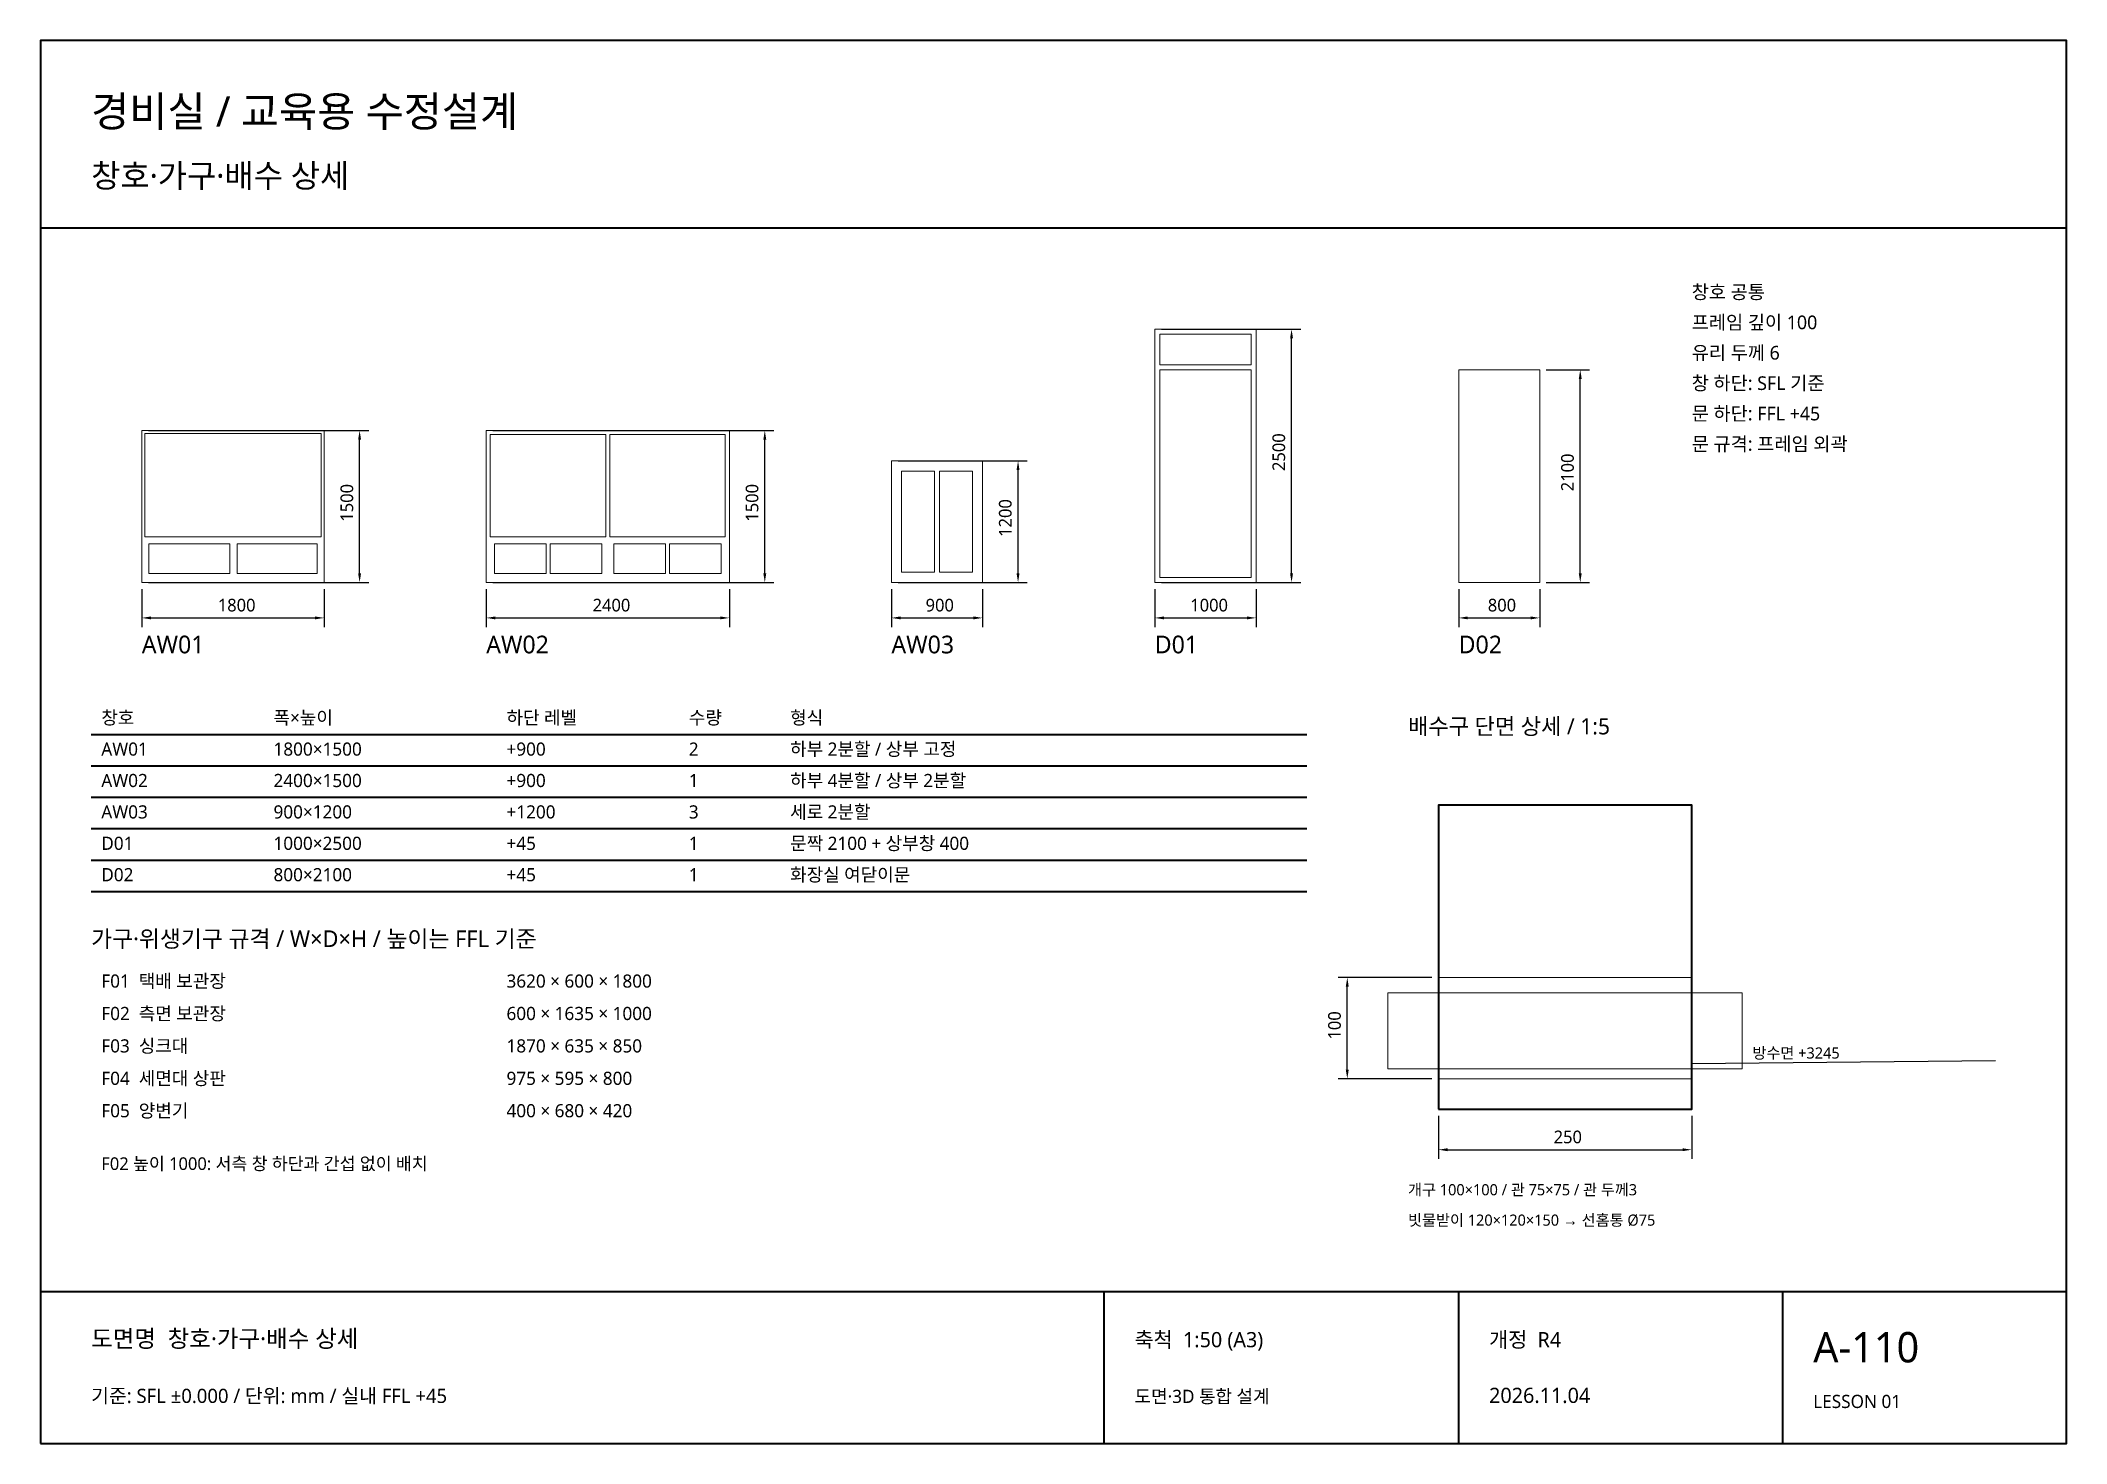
# Model space of a CAD drawing. Header units: millimetres. Extents: x 500 to 20500, y 500 to 14350.
import ezdxf

# ---------------------------------------------------------------- set-up
doc = ezdxf.new("R2010")
doc.units = ezdxf.units.MM
for name, color, linetype, lineweight in [('A-DETAIL', 7, 'Continuous', 13), ('A-FRAME', 4, 'Continuous', 18), ('A-ROOF', 7, 'Continuous', 25), ('A-WALL', 7, 'Continuous', 35), ('BORDER', 7, 'Continuous', 35), ('DIM', 8, 'Continuous', 13), ('TEXT', 7, 'Continuous', 18)]:
    doc.layers.add(name, color=color, linetype=linetype, lineweight=lineweight)
doc.styles.add('KOREAN', font='malgun.ttf')
doc.dimstyles.get("Standard").update_dxf_attribs({"dimtxt": 2.5, "dimasz": 2.5, "dimexe": 1.25, "dimexo": 0.625, "dimtad": 1, "dimcen": 2.5, "dimazin": 3, "dimtfac": 1, "dimtmove": 0, "dimatfit": 3})

# ---------------------------------------------------------------- blocks, each defined once
blk = doc.blocks.new('_CLOSEDFILLED')
at = {"color": 0, "linetype": 'BYBLOCK'}
blk.add_solid([(-1, 0.16), (0, 0), (-1, -0.16)], dxfattribs=at)
blk = doc.blocks.new('*D1')
at = {"color": 8}
for p, q in [((1500, 8935), (1500, 8560)), ((3300, 8935), (3300, 8560)), ((1590, 8650), (3210, 8650))]:
    blk.add_line(p, q, dxfattribs=at)
at = {"layer": 'Defpoints'}
for p in [(1500, 9000), (3300, 9000), (1500, 8650)]:
    blk.add_point(p, dxfattribs=at)
at = {"layer": 'DIM', "color": 8, "xscale": 90, "yscale": 90, "rotation": 180}
blk.add_blockref('_CLOSEDFILLED', (1500, 8650), dxfattribs=at)
at = {"layer": 'DIM', "color": 8, "xscale": 90, "yscale": 90}
blk.add_blockref('_CLOSEDFILLED', (3300, 8650), dxfattribs=at)
at = {"layer": 'DIM', "style": 'KOREAN'}
blk.add_text('1800', height=125, dxfattribs=at).set_placement((2250, 8713.75))
blk = doc.blocks.new('*D2')
at = {"color": 8}
for p, q in [((1565, 10500), (3740, 10500)), ((3650, 9090), (3650, 10410)), ((1565, 9000), (3740, 9000))]:
    blk.add_line(p, q, dxfattribs=at)
at = {"layer": 'Defpoints'}
for p in [(1500, 10500), (1500, 9000), (3650, 9000)]:
    blk.add_point(p, dxfattribs=at)
at = {"layer": 'DIM', "color": 8, "xscale": 90, "yscale": 90}
for p, rotation in [((3650, 10500), 90), ((3650, 9000), 270)]:
    blk.add_blockref('_CLOSEDFILLED', p, dxfattribs=dict(at, rotation=rotation))
at = {"layer": 'DIM', "style": 'KOREAN'}
blk.add_text('1500', height=125, rotation=90, dxfattribs=at).set_placement((3586.25, 9600))
blk = doc.blocks.new('*D3')
at = {"color": 8}
for p, q in [((4900, 8935), (4900, 8560)), ((7300, 8935), (7300, 8560)), ((4990, 8650), (7210, 8650))]:
    blk.add_line(p, q, dxfattribs=at)
at = {"layer": 'Defpoints'}
for p in [(4900, 9000), (7300, 9000), (4900, 8650)]:
    blk.add_point(p, dxfattribs=at)
at = {"layer": 'DIM', "color": 8, "xscale": 90, "yscale": 90, "rotation": 180}
blk.add_blockref('_CLOSEDFILLED', (4900, 8650), dxfattribs=at)
at = {"layer": 'DIM', "color": 8, "xscale": 90, "yscale": 90}
blk.add_blockref('_CLOSEDFILLED', (7300, 8650), dxfattribs=at)
at = {"layer": 'DIM', "style": 'KOREAN'}
blk.add_text('2400', height=125, dxfattribs=at).set_placement((5950, 8713.75))
blk = doc.blocks.new('*D4')
at = {"color": 8}
for p, q in [((4965, 10500), (7740, 10500)), ((7650, 9090), (7650, 10410)), ((4965, 9000), (7740, 9000))]:
    blk.add_line(p, q, dxfattribs=at)
at = {"layer": 'Defpoints'}
for p in [(4900, 10500), (4900, 9000), (7650, 9000)]:
    blk.add_point(p, dxfattribs=at)
at = {"layer": 'DIM', "color": 8, "xscale": 90, "yscale": 90}
for p, rotation in [((7650, 10500), 90), ((7650, 9000), 270)]:
    blk.add_blockref('_CLOSEDFILLED', p, dxfattribs=dict(at, rotation=rotation))
at = {"layer": 'DIM', "style": 'KOREAN'}
blk.add_text('1500', height=125, rotation=90, dxfattribs=at).set_placement((7586.25, 9600))
blk = doc.blocks.new('*D5')
at = {"color": 8}
for p, q in [((8900, 8935), (8900, 8560)), ((9800, 8935), (9800, 8560)), ((8990, 8650), (9710, 8650))]:
    blk.add_line(p, q, dxfattribs=at)
at = {"layer": 'Defpoints'}
for p in [(8900, 9000), (9800, 9000), (8900, 8650)]:
    blk.add_point(p, dxfattribs=at)
at = {"layer": 'DIM', "color": 8, "xscale": 90, "yscale": 90, "rotation": 180}
blk.add_blockref('_CLOSEDFILLED', (8900, 8650), dxfattribs=at)
at = {"layer": 'DIM', "color": 8, "xscale": 90, "yscale": 90}
blk.add_blockref('_CLOSEDFILLED', (9800, 8650), dxfattribs=at)
at = {"layer": 'DIM', "style": 'KOREAN'}
blk.add_text('900', height=125, dxfattribs=at).set_placement((9237.5, 8713.75))
blk = doc.blocks.new('*D6')
at = {"color": 8}
for p, q in [((8965, 10200), (10240, 10200)), ((10150, 9090), (10150, 10110)), ((8965, 9000), (10240, 9000))]:
    blk.add_line(p, q, dxfattribs=at)
at = {"layer": 'Defpoints'}
for p in [(8900, 10200), (8900, 9000), (10150, 9000)]:
    blk.add_point(p, dxfattribs=at)
at = {"layer": 'DIM', "color": 8, "xscale": 90, "yscale": 90}
for p, rotation in [((10150, 10200), 90), ((10150, 9000), 270)]:
    blk.add_blockref('_CLOSEDFILLED', p, dxfattribs=dict(at, rotation=rotation))
at = {"layer": 'DIM', "style": 'KOREAN'}
blk.add_text('1200', height=125, rotation=90, dxfattribs=at).set_placement((10086.25, 9450))
blk = doc.blocks.new('*D7')
at = {"color": 8}
for p, q in [((11500, 8935), (11500, 8560)), ((12500, 8935), (12500, 8560)), ((11590, 8650), (12410, 8650))]:
    blk.add_line(p, q, dxfattribs=at)
at = {"layer": 'Defpoints'}
for p in [(11500, 9000), (12500, 9000), (11500, 8650)]:
    blk.add_point(p, dxfattribs=at)
at = {"layer": 'DIM', "color": 8, "xscale": 90, "yscale": 90, "rotation": 180}
blk.add_blockref('_CLOSEDFILLED', (11500, 8650), dxfattribs=at)
at = {"layer": 'DIM', "color": 8, "xscale": 90, "yscale": 90}
blk.add_blockref('_CLOSEDFILLED', (12500, 8650), dxfattribs=at)
at = {"layer": 'DIM', "style": 'KOREAN'}
blk.add_text('1000', height=125, dxfattribs=at).set_placement((11850, 8713.75))
blk = doc.blocks.new('*D8')
at = {"color": 8}
for p, q in [((11565, 11500), (12940, 11500)), ((12850, 9090), (12850, 11410)), ((11565, 9000), (12940, 9000))]:
    blk.add_line(p, q, dxfattribs=at)
at = {"layer": 'Defpoints'}
for p in [(11500, 11500), (11500, 9000), (12850, 9000)]:
    blk.add_point(p, dxfattribs=at)
at = {"layer": 'DIM', "color": 8, "xscale": 90, "yscale": 90}
for p, rotation in [((12850, 11500), 90), ((12850, 9000), 270)]:
    blk.add_blockref('_CLOSEDFILLED', p, dxfattribs=dict(at, rotation=rotation))
at = {"layer": 'DIM', "style": 'KOREAN'}
blk.add_text('2500', height=125, rotation=90, dxfattribs=at).set_placement((12786.25, 10100))
blk = doc.blocks.new('*D9')
at = {"color": 8}
for p, q in [((14500, 8935), (14500, 8560)), ((15300, 8935), (15300, 8560)), ((14590, 8650), (15210, 8650))]:
    blk.add_line(p, q, dxfattribs=at)
at = {"layer": 'Defpoints'}
for p in [(14500, 9000), (15300, 9000), (14500, 8650)]:
    blk.add_point(p, dxfattribs=at)
at = {"layer": 'DIM', "color": 8, "xscale": 90, "yscale": 90, "rotation": 180}
blk.add_blockref('_CLOSEDFILLED', (14500, 8650), dxfattribs=at)
at = {"layer": 'DIM', "color": 8, "xscale": 90, "yscale": 90}
blk.add_blockref('_CLOSEDFILLED', (15300, 8650), dxfattribs=at)
at = {"layer": 'DIM', "style": 'KOREAN'}
blk.add_text('800', height=125, dxfattribs=at).set_placement((14787.5, 8713.75))
blk = doc.blocks.new('*D10')
at = {"color": 8}
for p, q in [((15365, 11100), (15790, 11100)), ((15700, 9090), (15700, 11010)), ((15365, 9000), (15790, 9000))]:
    blk.add_line(p, q, dxfattribs=at)
at = {"layer": 'Defpoints'}
for p in [(15300, 11100), (15300, 9000), (15700, 9000)]:
    blk.add_point(p, dxfattribs=at)
at = {"layer": 'DIM', "color": 8, "xscale": 90, "yscale": 90}
for p, rotation in [((15700, 11100), 90), ((15700, 9000), 270)]:
    blk.add_blockref('_CLOSEDFILLED', p, dxfattribs=dict(at, rotation=rotation))
at = {"layer": 'DIM', "style": 'KOREAN'}
blk.add_text('2100', height=125, rotation=90, dxfattribs=at).set_placement((15636.25, 9900))
blk = doc.blocks.new('*D11')
at = {"color": 8}
for p, q in [((14235, 5100), (13310, 5100)), ((13400, 4190), (13400, 5010)), ((14235, 4100), (13310, 4100))]:
    blk.add_line(p, q, dxfattribs=at)
at = {"layer": 'Defpoints'}
for p in [(14300, 5100), (13400, 4100), (14300, 4100)]:
    blk.add_point(p, dxfattribs=at)
at = {"layer": 'DIM', "color": 8, "xscale": 90, "yscale": 90}
for p, rotation in [((13400, 5100), 90), ((13400, 4100), 270)]:
    blk.add_blockref('_CLOSEDFILLED', p, dxfattribs=dict(at, rotation=rotation))
at = {"layer": 'DIM', "style": 'KOREAN'}
blk.add_text('100', height=125, rotation=90, dxfattribs=at).set_placement((13336.25, 4487.5))
blk = doc.blocks.new('*D12')
at = {"color": 8}
for p, q in [((14300, 3735), (14300, 3310)), ((16800, 3735), (16800, 3310)), ((14390, 3400), (16710, 3400))]:
    blk.add_line(p, q, dxfattribs=at)
at = {"layer": 'Defpoints'}
for p in [(14300, 3800), (16800, 3800), (14300, 3400)]:
    blk.add_point(p, dxfattribs=at)
at = {"layer": 'DIM', "color": 8, "xscale": 90, "yscale": 90, "rotation": 180}
blk.add_blockref('_CLOSEDFILLED', (14300, 3400), dxfattribs=at)
at = {"layer": 'DIM', "color": 8, "xscale": 90, "yscale": 90}
blk.add_blockref('_CLOSEDFILLED', (16800, 3400), dxfattribs=at)
at = {"layer": 'DIM', "style": 'KOREAN'}
blk.add_text('250', height=125, dxfattribs=at).set_placement((15437.5, 3463.75))

msp = doc.modelspace()

# ---------------------------------------------------------------- linework, layer by layer
at = {"layer": 'A-DETAIL'}
msp.add_lwpolyline([(14300, 4100), (16800, 4100), (16800, 5100), (14300, 5100)], close=True, dxfattribs=at)
at = {"layer": 'A-FRAME'}
for points in [[(11500, 9000), (12500, 9000), (12500, 11500), (11500, 11500)], [(11550, 11450), (12450, 11450), (12450, 11150), (11550, 11150)], [(11550, 11100), (12450, 11100), (12450, 9050), (11550, 9050)], [(14500, 9000), (15300, 9000), (15300, 11100), (14500, 11100)], [(1500, 9000), (3300, 9000), (3300, 10500), (1500, 10500)], [(1530, 10470), (3270, 10470), (3270, 9450), (1530, 9450)], [(4900, 9000), (7300, 9000), (7300, 10500), (4900, 10500)], [(4940, 10460), (6080.099, 10460), (6080.099, 9450), (4940, 9450)], [(6120.099, 10460), (7260, 10460), (7260, 9450), (6120.099, 9450)], [(8900, 9000), (9800, 9000), (9800, 10200), (8900, 10200)], [(9000, 10100), (9325, 10100), (9325, 9100), (9000, 9100)], [(9375, 10100), (9700, 10100), (9700, 9100), (9375, 9100)], [(1570, 9380), (2370, 9380), (2370, 9090), (1570, 9090)], [(2440, 9380), (3230, 9380), (3230, 9090), (2440, 9090)], [(4980, 9380), (5490.05, 9380), (5490.05, 9090), (4980, 9090)], [(5530.05, 9380), (6040.099, 9380), (6040.099, 9090), (5530.05, 9090)], [(6160.099, 9380), (6670.149, 9380), (6670.149, 9090), (6160.099, 9090)], [(6710.149, 9380), (7220.198, 9380), (7220.198, 9090), (6710.149, 9090)], [(13800, 4200), (17300, 4200), (17300, 4950), (13800, 4950)]]:
    msp.add_lwpolyline(points, close=True, dxfattribs=at)
at = {"layer": 'A-ROOF'}
msp.add_line((16800, 4250), (19800, 4280), dxfattribs=at)
at = {"layer": 'A-WALL'}
msp.add_lwpolyline([(14300, 3800), (16800, 3800), (16800, 6800), (14300, 6800)], close=True, dxfattribs=at)
at = {"layer": 'BORDER'}
for p, q in [((500, 12500), (20500, 12500)), ((1000, 7500), (13000, 7500)), ((1000, 7190), (13000, 7190)), ((1000, 6880), (13000, 6880)), ((1000, 6570), (13000, 6570)), ((1000, 6260), (13000, 6260)), ((1000, 5950), (13000, 5950)), ((500, 2000), (20500, 2000)), ((11000, 500), (11000, 2000)), ((14500, 500), (14500, 2000)), ((17700, 500), (17700, 2000))]:
    msp.add_line(p, q, dxfattribs=at)
msp.add_lwpolyline([(500, 500), (20500, 500), (20500, 14350), (500, 14350)], close=True, dxfattribs=at)

# ---------------------------------------------------------------- texts
at = {"layer": 'TEXT', "style": 'KOREAN'}
for s, height, p in [('경비실 / 교육용 수정설계', 300, (1000, 13500)), ('창호·가구·배수 상세', 230, (1000, 12900)), ('창호 공통', 135, (16800, 11800)), ('프레임 깊이 100', 135, (16800, 11500)), ('유리 두께 6', 135, (16800, 11200)), ('창 하단: SFL 기준', 135, (16800, 10900)), ('문 하단: FFL +45', 135, (16800, 10600)), ('문 규격: 프레임 외곽', 135, (16800, 10300)), ('AW01', 175, (1500, 8300)), ('AW02', 175, (4900, 8300)), ('AW03', 175, (8900, 8300)), ('D01', 175, (11500, 8300)), ('D02', 175, (14500, 8300)), ('창호', 130, (1100, 7600)), ('폭×높이', 130, (2800, 7600)), ('하단 레벨', 130, (5100, 7600)), ('수량', 130, (6900, 7600)), ('형식', 130, (7900, 7600)), ('배수구 단면 상세 / 1:5', 160, (14000, 7500)), ('AW01', 130, (1100, 7290)), ('1800×1500', 130, (2800, 7290)), ('+900', 130, (5100, 7290)), ('2', 130, (6900, 7290)), ('하부 2분할 / 상부 고정', 130, (7900, 7290)), ('AW02', 130, (1100, 6980)), ('2400×1500', 130, (2800, 6980)), ('+900', 130, (5100, 6980)), ('1', 130, (6900, 6980)), ('하부 4분할 / 상부 2분할', 130, (7900, 6980)), ('AW03', 130, (1100, 6670)), ('900×1200', 130, (2800, 6670)), ('+1200', 130, (5100, 6670)), ('3', 130, (6900, 6670)), ('세로 2분할', 130, (7900, 6670)), ('D01', 130, (1100, 6360)), ('1000×2500', 130, (2800, 6360)), ('+45', 130, (5100, 6360)), ('1', 130, (6900, 6360)), ('문짝 2100 + 상부창 400', 130, (7900, 6360)), ('D02', 130, (1100, 6050)), ('800×2100', 130, (2800, 6050)), ('+45', 130, (5100, 6050)), ('1', 130, (6900, 6050)), ('화장실 여닫이문', 130, (7900, 6050)), ('가구·위생기구 규격 / W×D×H / 높이는 FFL 기준', 165, (1000, 5400)), ('F01  택배 보관장', 130, (1100, 5000)), ('3620 × 600 × 1800', 130, (5100, 5000)), ('F02  측면 보관장', 130, (1100, 4680)), ('600 × 1635 × 1000', 130, (5100, 4680)), ('F03  싱크대', 130, (1100, 4360)), ('1870 × 635 × 850', 130, (5100, 4360)), ('방수면 +3245', 110, (17400, 4300)), ('F04  세면대 상판', 130, (1100, 4040)), ('975 × 595 × 800', 130, (5100, 4040)), ('F05  양변기', 130, (1100, 3720)), ('400 × 680 × 420', 130, (5100, 3720)), ('F02 높이 1000: 서측 창 하단과 간섭 없이 배치', 125, (1100, 3200)), ('개구 100×100 / 관 75×75 / 관 두께3', 110, (14000, 2950)), ('빗물받이 120×120×150 → 선홈통 Ø75', 110, (14000, 2650)), ('도면명  창호·가구·배수 상세', 170, (1000, 1450)), ('축척  1:50 (A3)', 150, (11300, 1450)), ('개정  R4', 150, (14800, 1450)), ('A-110', 300, (18000, 1300)), ('기준: SFL ±0.000 / 단위: mm / 실내 FFL +45', 140, (1000, 900)), ('도면·3D 통합 설계', 130, (11300, 900)), ('2026.11.04', 150, (14800, 900)), ('LESSON 01', 130, (18000, 850))]:
    msp.add_text(s, height=height, dxfattribs=at).set_placement(p)

# ---------------------------------------------------------------- dimensions: what is measured, and where the dimension line sits
at = {"layer": 'DIM'}
for base, p1, p2, override, picture, middle in [((12850, 9000), (11500, 9000), (11500, 11500), {"dimtxt": 125, "dimasz": 90, "dimexe": 90, "dimexo": 65, "dimgap": 45, "dimtad": 1, "dimdec": 0, "dimlfac": 1, "dimtxsty": 'KOREAN', "dimclrd": 8, "dimclre": 8, "dimclrt": 7}, '*D8', (12742.5, 10250)), ((15700, 9000), (15300, 9000), (15300, 11100), {"dimtxt": 125, "dimasz": 90, "dimexe": 90, "dimexo": 65, "dimgap": 45, "dimtad": 1, "dimdec": 0, "dimlfac": 1, "dimtxsty": 'KOREAN', "dimclrd": 8, "dimclre": 8, "dimclrt": 7}, '*D10', (15592.5, 10050)), ((3650, 9000), (1500, 9000), (1500, 10500), {"dimtxt": 125, "dimasz": 90, "dimexe": 90, "dimexo": 65, "dimgap": 45, "dimtad": 1, "dimdec": 0, "dimlfac": 1, "dimtxsty": 'KOREAN', "dimclrd": 8, "dimclre": 8, "dimclrt": 7}, '*D2', (3542.5, 9750)), ((7650, 9000), (4900, 9000), (4900, 10500), {"dimtxt": 125, "dimasz": 90, "dimexe": 90, "dimexo": 65, "dimgap": 45, "dimtad": 1, "dimdec": 0, "dimlfac": 1, "dimtxsty": 'KOREAN', "dimclrd": 8, "dimclre": 8, "dimclrt": 7}, '*D4', (7542.5, 9750)), ((10150, 9000), (8900, 9000), (8900, 10200), {"dimtxt": 125, "dimasz": 90, "dimexe": 90, "dimexo": 65, "dimgap": 45, "dimtad": 1, "dimdec": 0, "dimlfac": 1, "dimtxsty": 'KOREAN', "dimclrd": 8, "dimclre": 8, "dimclrt": 7}, '*D6', (10042.5, 9600)), ((13400, 4100), (14300, 4100), (14300, 5100), {"dimtxt": 125, "dimasz": 90, "dimexe": 90, "dimexo": 65, "dimgap": 45, "dimtad": 1, "dimdec": 0, "dimlfac": 0.1, "dimtxsty": 'KOREAN', "dimclrd": 8, "dimclre": 8, "dimclrt": 7}, '*D11', (13292.5, 4600))]:
    dim = msp.add_linear_dim(base=base, p1=p1, p2=p2, angle=90, dimstyle='Standard', override=override, dxfattribs=at)
    dim.commit()
    dim.dimension.update_dxf_attribs({"geometry": picture, "text_midpoint": middle})
for base, p1, p2, override, picture, middle in [((1500, 8650), (1500, 9000), (3300, 9000), {"dimtxt": 125, "dimasz": 90, "dimexe": 90, "dimexo": 65, "dimgap": 45, "dimtad": 1, "dimdec": 0, "dimlfac": 1, "dimtxsty": 'KOREAN', "dimclrd": 8, "dimclre": 8, "dimclrt": 7}, '*D1', (2400, 8757.5)), ((4900, 8650), (4900, 9000), (7300, 9000), {"dimtxt": 125, "dimasz": 90, "dimexe": 90, "dimexo": 65, "dimgap": 45, "dimtad": 1, "dimdec": 0, "dimlfac": 1, "dimtxsty": 'KOREAN', "dimclrd": 8, "dimclre": 8, "dimclrt": 7}, '*D3', (6100, 8757.5)), ((8900, 8650), (8900, 9000), (9800, 9000), {"dimtxt": 125, "dimasz": 90, "dimexe": 90, "dimexo": 65, "dimgap": 45, "dimtad": 1, "dimdec": 0, "dimlfac": 1, "dimtxsty": 'KOREAN', "dimclrd": 8, "dimclre": 8, "dimclrt": 7}, '*D5', (9350, 8757.5)), ((11500, 8650), (11500, 9000), (12500, 9000), {"dimtxt": 125, "dimasz": 90, "dimexe": 90, "dimexo": 65, "dimgap": 45, "dimtad": 1, "dimdec": 0, "dimlfac": 1, "dimtxsty": 'KOREAN', "dimclrd": 8, "dimclre": 8, "dimclrt": 7}, '*D7', (12000, 8757.5)), ((14500, 8650), (14500, 9000), (15300, 9000), {"dimtxt": 125, "dimasz": 90, "dimexe": 90, "dimexo": 65, "dimgap": 45, "dimtad": 1, "dimdec": 0, "dimlfac": 1, "dimtxsty": 'KOREAN', "dimclrd": 8, "dimclre": 8, "dimclrt": 7}, '*D9', (14900, 8757.5)), ((14300, 3400), (14300, 3800), (16800, 3800), {"dimtxt": 125, "dimasz": 90, "dimexe": 90, "dimexo": 65, "dimgap": 45, "dimtad": 1, "dimdec": 0, "dimlfac": 0.1, "dimtxsty": 'KOREAN', "dimclrd": 8, "dimclre": 8, "dimclrt": 7}, '*D12', (15550, 3507.5))]:
    dim = msp.add_linear_dim(base=base, p1=p1, p2=p2, dimstyle='Standard', override=override, dxfattribs=at)
    dim.commit()
    dim.dimension.update_dxf_attribs({"geometry": picture, "text_midpoint": middle})

doc.saveas('drawing.dxf')
